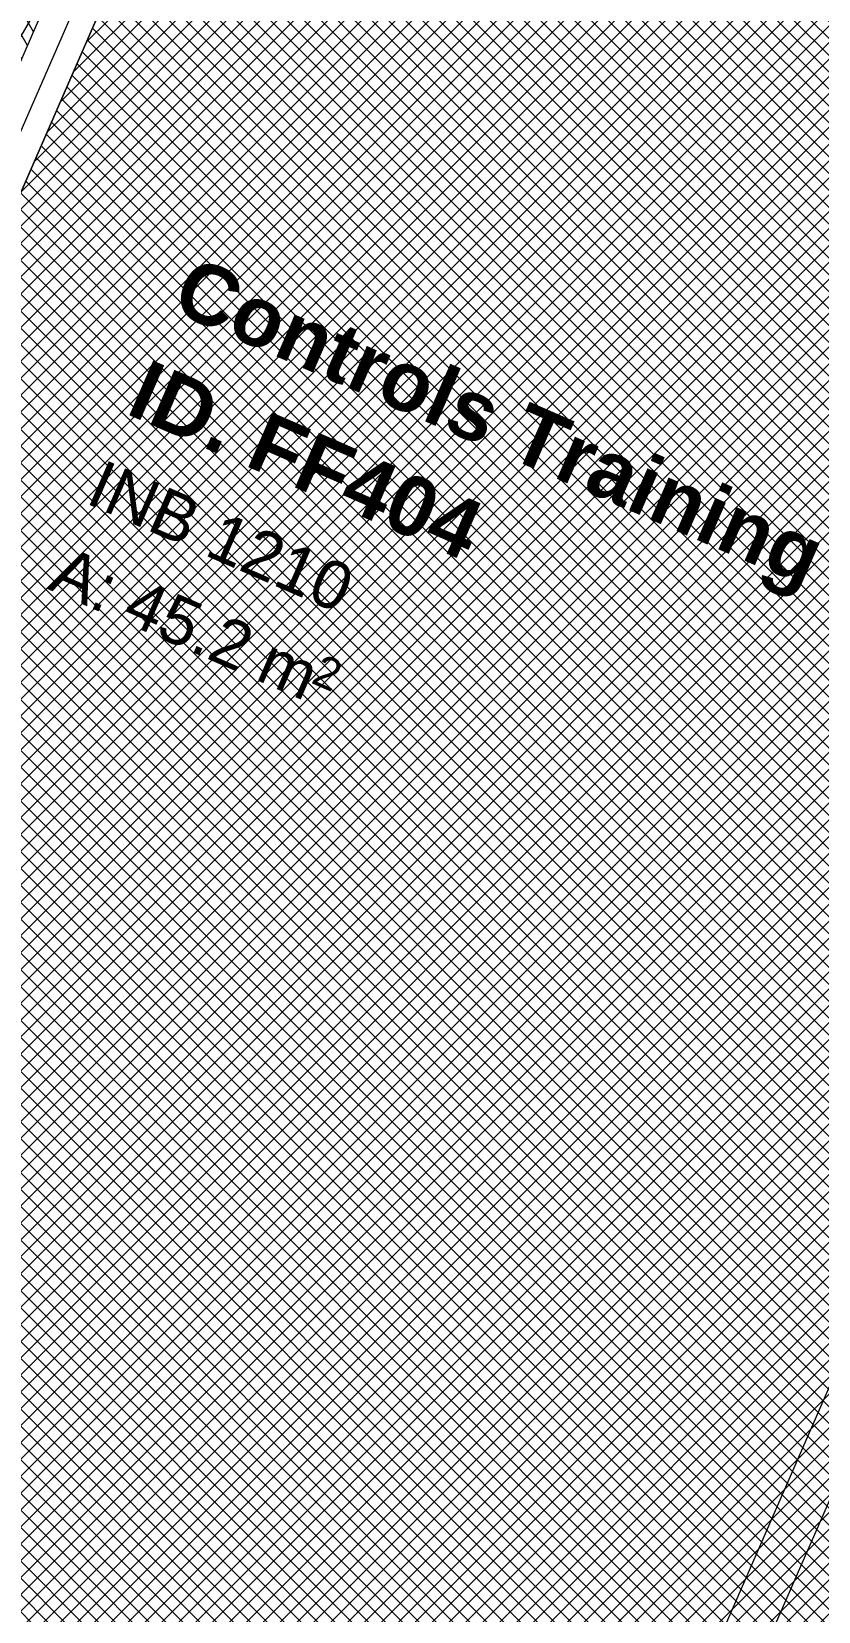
# Model space of a CAD drawing. Header units: millimetres. Extents: x -50172 to 258853, y -59787 to 25069.
# Drawn here: x 47211 to 50505, y -19798 to -13185 of the extents above; entities that cross this region are included whole.
import ezdxf
from ezdxf.enums import TextEntityAlignment as Align

# ---------------------------------------------------------------- set-up
doc = ezdxf.new("R2010")
doc.units = ezdxf.units.MM
doc.header["$MEASUREMENT"] = 0
doc.layers.add('A-25-M_Wall_Ext_Existing_HUB', color=7, linetype='Continuous')
doc.layers.add('New_A-35-M_FFE-Zone', color=7, linetype='Continuous')
doc.layers.add('A-25-M_Wall_Ext_Existing_HUB_Pen_No__1', color=7, linetype='Continuous', lineweight=13)
doc.layers.add('New_ArchiCAD Zone Stamps_Pen_No__9', color=7, linetype='Continuous', lineweight=13)
for name, color, linetype, lineweight, true_color in [('A-25-M_Wall_Ext_Existing_HUB_Pen_No__107', 7, 'Continuous', 15, 0xa6a6a6), ('A-25-M_Wall_Int_Pen_No__102', 7, 'Continuous', 15, 0xcccccc), ('New_A-35-M_FFE-Zone_Pen_No__74', 7, 'Continuous', 20, 0x606060)]:
    doc.layers.add(name, color=color, linetype=linetype, lineweight=lineweight, true_color=true_color)
doc.styles.add('GENERATED_STYLE_1', font='')
doc.styles.add('GENERATED_STYLE_3', font='')
doc.styles.get('GENERATED_STYLE_1').set_extended_font_data('Arial', bold=True)
doc.styles.get('GENERATED_STYLE_3').set_extended_font_data('Arial')

# ---------------------------------------------------------------- blocks, each defined once
blk = doc.blocks.new('Teaching Room 02_INB 1211_2_1', base_point=(54419.2, -18131.5))
at = {"layer": 'New_A-35-M_FFE-Zone_Pen_No__74', "linetype": 'Continuous'}
blk.add_line((53181.5, -13299.7), (49622.7, -21461.2), dxfattribs=at)
at = {"layer": 'New_ArchiCAD Zone Stamps_Pen_No__9'}
for tag, height, style, p in [('ROOM_NAME', 250, 'GENERATED_STYLE_1', (53493.1, -16531.2)), ('zoneNameLine2', 250, 'GENERATED_STYLE_1', (53304.6, -16963.3)), ('ROOM_NUMBER', 200, 'GENERATED_STYLE_3', (53116.2, -17384)), ('measuredAreaCode', 200, 'GENERATED_STYLE_3', (52959.2, -17744.1)), ('DUMMY_649', 200, 'GENERATED_STYLE_3', (53266.6, -17878.2)), ('DUMMY_650', 200, 'GENERATED_STYLE_3', (53755.9, -18091.6)), ('DUMMY_651', 133.3, 'GENERATED_STYLE_3', (54035.2, -18198.1))]:
    blk.add_attdef(tag, text='', height=height, rotation=336.44041, dxfattribs=dict(at, style=style)).set_placement(p, align=Align.TOP_LEFT)
blk = doc.blocks.new('Controls Training Room_INB 1210_4_1', base_point=(49217.5, -15897.1))
at = {"layer": 'New_A-35-M_FFE-Zone_Pen_No__74', "linetype": 'Continuous'}
for p, q in [((48315.5, -11221.6), (44772.7, -19346.4)), ((49448.5, -21385.2), (52991.3, -13260.4))]:
    blk.add_line(p, q, dxfattribs=at)
at = {"layer": 'New_ArchiCAD Zone Stamps_Pen_No__9'}
for tag, height, style, p in [('ROOM_NAME', 250, 'GENERATED_STYLE_1', (47887.2, -14120.6)), ('zoneNameLine2', 250, 'GENERATED_STYLE_1', (47698.7, -14552.7)), ('ROOM_NUMBER', 200, 'GENERATED_STYLE_3', (47510.3, -14973.4)), ('measuredAreaCode', 200, 'GENERATED_STYLE_3', (47353.3, -15333.5)), ('DUMMY_649', 200, 'GENERATED_STYLE_3', (47660.7, -15467.6)), ('DUMMY_650', 200, 'GENERATED_STYLE_3', (48150, -15680.9)), ('DUMMY_651', 133.3, 'GENERATED_STYLE_3', (48429.3, -15787.5))]:
    blk.add_attdef(tag, text='', height=height, rotation=336.44041, dxfattribs=dict(at, style=style)).set_placement(p, align=Align.TOP_LEFT)
blk = doc.blocks.new('Wall_3_1', base_point=(44635.4, -19661.2))
at = {"layer": 'A-25-M_Wall_Ext_Existing_HUB_Pen_No__107', "linetype": 'Continuous'}
h = blk.add_hatch(dxfattribs=at)
h.set_pattern_fill('Batt_Insulation_0001', color=256, style=0, pattern_type=2)
h.set_pattern_definition([(60, (0, 0), (-43.30127, 25), []), (120, (0, 0), (43.30127, 25), [])])
h.paths.add_polyline_path([(44521.9, -19372.3), (48190.3, -10959.7), (48084.9, -10913.7), (44462.5, -19220.9)])
h = blk.add_hatch(dxfattribs=at)
h.set_pattern_fill('613_01__ad_AR_SAND_0001', color=256, style=0, pattern_type=2)
h.set_pattern_definition([(103.994, (0, 0), (-1137.956, 451.319), [0, -965.2, 0, -1079.5, 0, -1031.875]), (73.994, (0, 0), (-1195.13, 1745.31), [0, -520.7, 0, -869.95, 0, -333.375]), (33.994, (-311.5, -716.2), (785.414, 1814.82), [0, -317.5, 0, -1143, 0, -1492.25]), (23.994, (-311.5, -716.2), (250.276, 1972.774), [0, -158.75, 0, -749.3, 0, -857.25])])
h.paths.add_polyline_path([(44778.7, -19332.6), (48391.5, -11047.4), (48297.5, -11006.4), (44684.8, -19291.6)])
at = {"layer": 'A-25-M_Wall_Ext_Existing_HUB_Pen_No__1', "linetype": 'Continuous'}
for p, q in [((44521.9, -19372.3), (48190.3, -10959.7)), ((44609.6, -19464), (48297.5, -11006.4))]:
    blk.add_line(p, q, dxfattribs=at)
at = {"layer": 'A-25-M_Wall_Ext_Existing_HUB_Pen_No__1', "linetype": 'Continuous', "flags": 128}
blk.add_lwpolyline([(44778.7, -19332.6), (48391.5, -11047.4)], dxfattribs=at)

msp = doc.modelspace()

# ---------------------------------------------------------------- hatches: boundary and pattern name
at = {"layer": 'A-25-M_Wall_Int_Pen_No__102', "linetype": 'Continuous'}
h = msp.add_hatch(dxfattribs=at)
h.set_pattern_fill('Grid_5x5_Diagonal_0001', color=256, style=0, pattern_type=2)
h.set_pattern_definition([(45, (0, 0), (-35.35534, 35.35534), []), (135, (0, 0), (35.35534, 35.35534), [])])
h.paths.add_polyline_path([(44768.3, -19356.4), (49530.7, -8434.9), (28562.4, 708.3), (33140, 11206.2), (74273.5, -6730.2), (64933.5, -28149.5)])

# ---------------------------------------------------------------- block references
at = {"layer": 'A-25-M_Wall_Ext_Existing_HUB', "color": 250, "lineweight": 50, "true_color": 0x2a2a2a}
msp.add_blockref('Wall_3_1', (44635.4, -19661.2), dxfattribs=at)
at = {"layer": 'New_A-35-M_FFE-Zone', "linetype": 'Continuous'}
ref = msp.add_blockref('Controls Training Room_INB 1210_4_1', (49217.5, -15897.1), dxfattribs=at)
ref.add_attrib('ROOM_NAME', 'Controls Training Room', dxfattribs={"layer": 'New_ArchiCAD Zone Stamps_Pen_No__9', "color": 7, "height": 250, "rotation": 336.44041, "style": 'GENERATED_STYLE_1'}).set_placement((47887.2, -14120.6), align=Align.TOP_LEFT)
ref.add_attrib('ROOM_NUMBER', 'INB 1210', dxfattribs={"layer": 'New_ArchiCAD Zone Stamps_Pen_No__9', "color": 7, "height": 200, "rotation": 336.44041, "style": 'GENERATED_STYLE_3'}).set_placement((47510.3, -14973.4), align=Align.TOP_LEFT)
ref.add_attrib('zoneNameLine2', 'ID. FF404', dxfattribs={"layer": 'New_ArchiCAD Zone Stamps_Pen_No__9', "color": 7, "height": 250, "rotation": 336.44041, "style": 'GENERATED_STYLE_1'}).set_placement((47698.7, -14552.7), align=Align.TOP_LEFT)
ref.add_attrib('measuredAreaCode', 'A: ', dxfattribs={"layer": 'New_ArchiCAD Zone Stamps_Pen_No__9', "color": 7, "height": 200, "rotation": 336.44041, "style": 'GENERATED_STYLE_3'}).set_placement((47353.3, -15333.5), align=Align.TOP_LEFT)
ref.add_attrib('DUMMY_649', '45.2', dxfattribs={"layer": 'New_ArchiCAD Zone Stamps_Pen_No__9', "color": 7, "height": 200, "rotation": 336.44041, "style": 'GENERATED_STYLE_3'}).set_placement((47660.7, -15467.6), align=Align.TOP_LEFT)
ref.add_attrib('DUMMY_650', ' m', dxfattribs={"layer": 'New_ArchiCAD Zone Stamps_Pen_No__9', "color": 7, "height": 200, "rotation": 336.44041, "style": 'GENERATED_STYLE_3'}).set_placement((48150, -15680.9), align=Align.TOP_LEFT)
ref.add_attrib('DUMMY_651', '2', dxfattribs={"layer": 'New_ArchiCAD Zone Stamps_Pen_No__9', "color": 7, "height": 133.3, "rotation": 336.44041, "style": 'GENERATED_STYLE_3'}).set_placement((48429.3, -15787.5), align=Align.TOP_LEFT)
msp.add_blockref('Teaching Room 02_INB 1211_2_1', (54419.2, -18131.5), dxfattribs=at)

doc.saveas('drawing.dxf')
